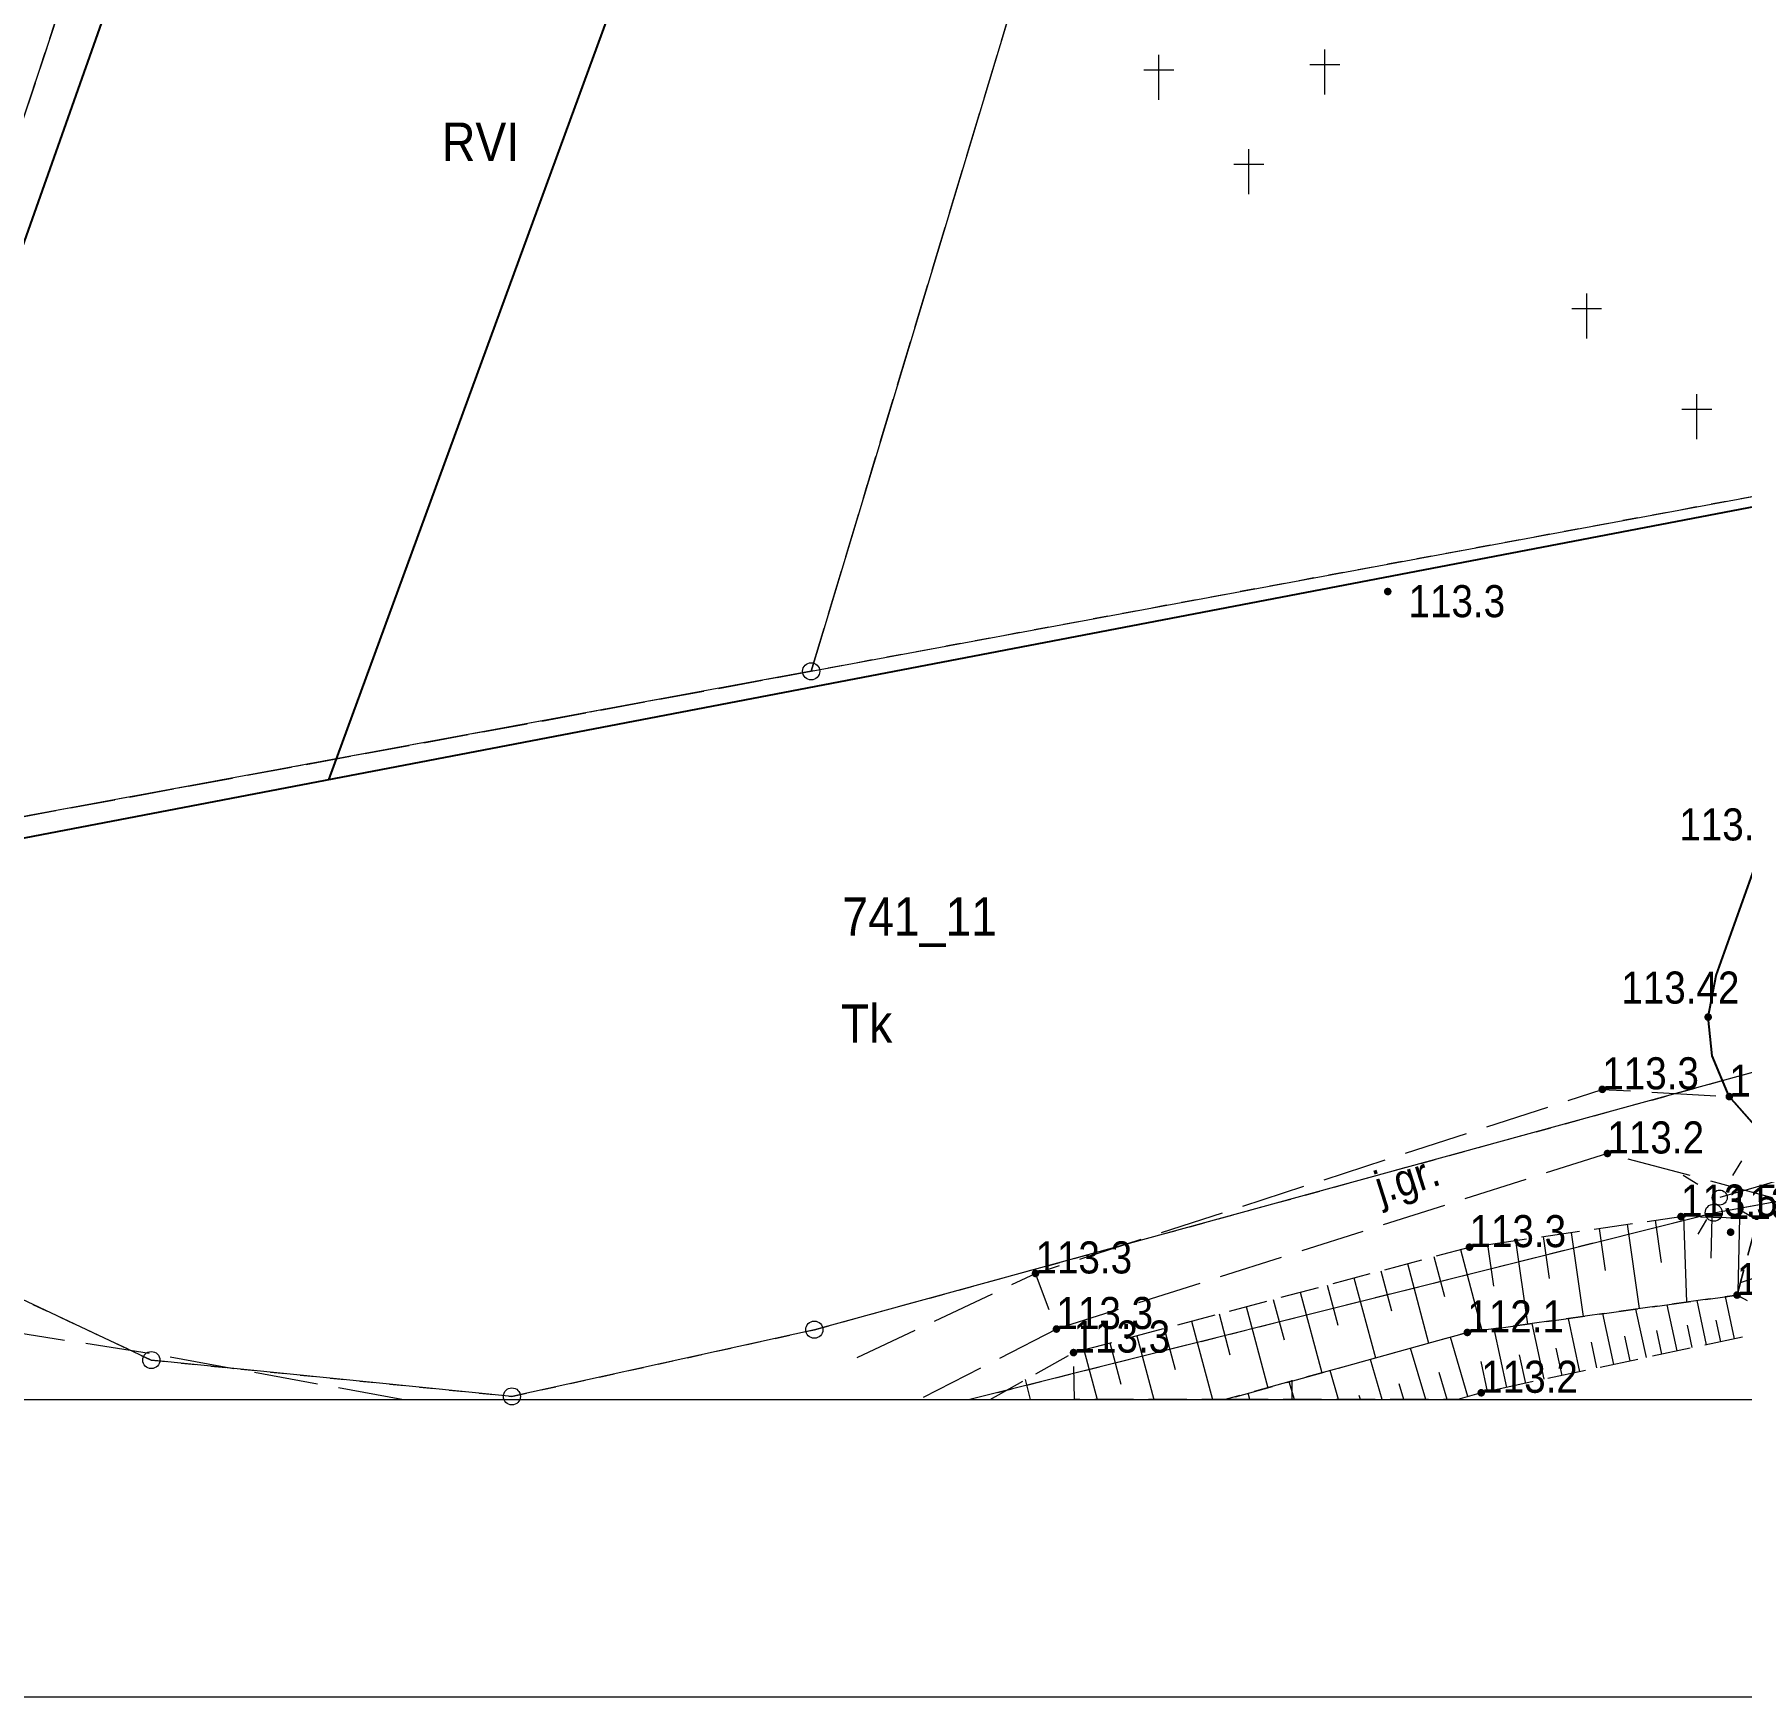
# Model space of a CAD drawing. Extents: x 6512885 to 6513481, y 5959590 to 5960000.
# Drawn here: x 6513241.2 to 6513321, y 5959590.2 to 5959667.9 of the extents above; entities that cross this region are included whole.
import ezdxf

# ---------------------------------------------------------------- set-up
doc = ezdxf.new("R2010")
doc.units = 0
doc.header["$MEASUREMENT"] = 0
for name, pattern in [('217-1000', [2.8, 2.1, -0.7]), ('218-1000', [1.4, 0.7, -0.7]), ('219-1000', [0]), ('823-1000', [2.45, 1.75, -0.7]), ('mz1.8_0.7', [2.5, 1.8, -0.7]), ('mz3.0_1.0', [4, 3, -1])]:
    doc.linetypes.add(name, pattern=pattern)
doc.layers.get('0').update_dxf_attribs({"color": 2, "linetype": 'CONTINUOUS', "lineweight": 5})
for name, color, linetype in [('000 Inne (niezydentyfikowane)', 7, 'CONTINUOUS'), ('202-Punkt graniczny stabilizowany trwale', 7, 'CONTINUOUS'), ('210-Oznaczenie użytku', 7, 'CONTINUOUS'), ('211-Nr działki', 7, 'CONTINUOUS'), ('217-Granica konturu klasyfikcyjnego', 7, 'CONTINUOUS'), ('218-Granica użytku', 7, 'CONTINUOUS'), ('219-Linia granicy', 7, 'CONTINUOUS'), ('820-Skarpa nieumocniona', 7, 'CONTINUOUS'), ('823-Szczyt skarpy nieumocninej', 7, 'CONTINUOUS'), ('945-Cmentarz chrześcijański', 7, 'CONTINUOUS'), ('jezdnia (powierzchnia)', 7, 'CONTINUOUS'), ('jezdnia (powierzchnia)-Atr17', 7, 'CONTINUOUS'), ('krawężnik (linia)', 7, 'CONTINUOUS'), ('latarnia na słupie lub maszcie (punkt)', 7, 'CONTINUOUS'), ('ogrodzenie trwałe (linia)', 7, 'CONTINUOUS'), ('przewód elektroenergetyczny niskiego napięcia (linia) - symbol', 7, 'CONTINUOUS'), ('punkt wysokościowy naturalny', 7, 'CONTINUOUS'), ('punkt wysokościowy naturalny-Atr2', 7, 'CONTINUOUS'), ('punkt wysokościowy sztuczny', 7, 'CONTINUOUS'), ('punkt wysokościowy sztuczny-Atr2', 7, 'CONTINUOUS'), ('Ramki i opis wydruku', 7, 'CONTINUOUS'), ('skarpa nieumocniona (powierzchnia)', 7, 'CONTINUOUS'), ('słup (punkt)', 7, 'CONTINUOUS'), ('Wstawianie ramki sekcyjnej z opisem', 7, 'CONTINUOUS')]:
    doc.layers.add(name, color=color, linetype=linetype)
doc.styles.get("Standard").update_dxf_attribs({"font": 'txt', "width": 0.75})
doc.linetypes.add('902-1000', pattern='A,5,0,[1,ksztalty.shx,S=1,R=0,X=0,Y=0],5', length=10)

# ---------------------------------------------------------------- blocks, each defined once
blk = doc.blocks.new('PW01')
at = {"linetype": 'Continuous', "lineweight": 13}
h = blk.add_hatch(color=0, dxfattribs=at)
edge = h.paths.add_edge_path()
edge.add_arc((0, 0), 0.18, 0, 360)
blk = doc.blocks.new('945')
at = {"color": 0, "linetype": 'Continuous', "lineweight": 0}
for p, q in [((0, 1.4), (0, 2.1)), ((-0.7, 1.4), (0.7, 1.4)), ((0, 0), (0, 1.4))]:
    blk.add_line(p, q, dxfattribs=at)
blk = doc.blocks.new('PW02')
at = {"linetype": 'Continuous', "lineweight": 13}
h = blk.add_hatch(color=0, dxfattribs=at)
edge = h.paths.add_edge_path()
edge.add_arc((0, 0), 0.18, 0, 360)
blk = doc.blocks.new('SM011')
at = {"color": 0, "linetype": 'Continuous', "lineweight": 13}
for p, q in [((-0.848, 0.848), (-1.414, 1.414)), ((0.849, 0.848), (1.414, 1.414)), ((-0.848, -0.849), (-1.414, -1.414)), ((0.849, -0.849), (1.414, -1.414))]:
    blk.add_line(p, q, dxfattribs=at)
blk = doc.blocks.new('SM04')
at = {"color": 0, "linetype": 'Continuous', "lineweight": 13}
blk.add_circle((0, 0), 0.35, dxfattribs=at)
blk = doc.blocks.new('PE04')
at = {"color": 0, "linetype": 'Continuous', "lineweight": 13}
for p, q in [((0.9, 0), (0, 0)), ((0.9, 0), (2.3, 0)), ((2.3, 0), (3.7, 0)), ((3.7, 0), (5.1, 0)), ((5.1, 0), (6.5, 0)), ((6.5, 0), (5.288, 0.7)), ((6.5, 0), (5.288, -0.7)), ((6.5, 0), (7, 0))]:
    blk.add_line(p, q, dxfattribs=at)
blk = doc.blocks.new('202')
at = {"color": 0, "linetype": 'Continuous', "lineweight": 0}
blk.add_circle((0, 0), 0.4, dxfattribs=at)

msp = doc.modelspace()

# ---------------------------------------------------------------- linework, layer by layer
at = {"layer": '000 Inne (niezydentyfikowane)', "color": 7, "linetype": 'Continuous', "lineweight": 13}
for p, q in [((6513316.97, 5959612.48), (6513317.26, 5959610.5)), ((6513318.29, 5959612.65), (6513318.43, 5959608.65)), ((6513319.62, 5959612.62), (6513319.58, 5959610.71)), ((6513320.91, 5959612.6), (6513320.84, 5959609.13)), ((6513311.74, 5959611.72), (6513312.02, 5959609.76)), ((6513313.04, 5959611.91), (6513313.61, 5959607.98)), ((6513314.35, 5959612.1), (6513314.64, 5959610.13)), ((6513315.66, 5959612.29), (6513316.23, 5959608.35)), ((6513306.63, 5959610.78), (6513307.12, 5959608.92)), ((6513307.87, 5959611.11), (6513308.87, 5959607.32)), ((6513309.14, 5959611.34), (6513309.42, 5959609.39)), ((6513310.44, 5959611.53), (6513311, 5959607.62)), ((6513304.14, 5959610.12), (6513304.64, 5959608.25)), ((6513305.39, 5959610.45), (6513306.38, 5959606.73)), ((6513322.61, 5959610.12), (6513320.95, 5959609.55)), ((6513301.64, 5959609.45), (6513302.14, 5959607.57)), ((6513302.89, 5959609.78), (6513303.89, 5959606.04)), ((6513297.85, 5959608.44), (6513298.86, 5959604.64)), ((6513299.12, 5959608.78), (6513299.62, 5959606.88)), ((6513300.38, 5959609.11), (6513301.38, 5959605.34)), ((6513318, 5959606.37), (6513317.54, 5959608.53)), ((6513319.38, 5959606.66), (6513318.94, 5959608.72)), ((6513320.68, 5959606.94), (6513320.26, 5959608.91)), ((6513295.3, 5959607.76), (6513296.28, 5959604.09)), ((6513296.58, 5959608.1), (6513297.08, 5959606.19)), ((6513311.78, 5959605.04), (6513311.22, 5959607.65)), ((6513313.45, 5959605.39), (6513312.92, 5959607.89)), ((6513315.04, 5959605.73), (6513314.53, 5959608.11)), ((6513316.56, 5959606.06), (6513316.07, 5959608.32)), ((6513320.05, 5959606.8), (6513319.83, 5959607.81)), ((6513292.74, 5959607.08), (6513293.54, 5959604.09)), ((6513294.02, 5959607.42), (6513294.53, 5959605.5)), ((6513308.21, 5959604.23), (6513307.4, 5959607.01)), ((6513310.03, 5959604.66), (6513309.45, 5959607.4)), ((6513314.25, 5959605.57), (6513313.99, 5959606.78)), ((6513315.81, 5959605.9), (6513315.56, 5959607.06)), ((6513317.29, 5959606.21), (6513317.05, 5959607.32)), ((6513318.7, 5959606.52), (6513318.48, 5959607.57)), ((6513290.26, 5959606.42), (6513290.885, 5959604.09)), ((6513291.47, 5959606.74), (6513291.99, 5959604.81)), ((6513306.243, 5959604.09), (6513305.54, 5959606.5)), ((6513310.92, 5959604.85), (6513310.63, 5959606.19)), ((6513312.62, 5959605.22), (6513312.35, 5959606.49)), ((6513302.166, 5959604.09), (6513301.77, 5959605.45)), ((6513304.207, 5959604.09), (6513303.66, 5959605.97)), ((6513307.243, 5959604.09), (6513306.88, 5959605.36)), ((6513309.13, 5959604.47), (6513308.83, 5959605.87)), ((6513298.027, 5959604.09), (6513297.94, 5959604.39)), ((6513300.103, 5959604.09), (6513299.86, 5959604.92)), ((6513305.225, 5959604.09), (6513305.01, 5959604.83)), ((6513303.188, 5959604.09), (6513303.13, 5959604.29))]:
    msp.add_line(p, q, dxfattribs=at)
at = {"layer": '217-Granica konturu klasyfikcyjnego', "color": 3, "linetype": '217-1000', "lineweight": 13, "flags": 128}
for points in [[(6513251.82, 5959697.54), (6513229.12, 5959629.22)], [(6513277.51, 5959638.15), (6513290.7, 5959681.88)], [(6513229.12, 5959629.22), (6513277.51, 5959638.15)]]:
    msp.add_lwpolyline(points, dxfattribs=at)
at = {"layer": '218-Granica użytku', "color": 3, "linetype": '218-1000', "lineweight": 13, "flags": 128}
for points in [[(6513229.12, 5959629.22), (6513251.82, 5959697.54)], [(6513277.51, 5959638.15), (6513290.7, 5959681.88)], [(6513329.92, 5959647.88), (6513277.51, 5959638.15)], [(6513277.51, 5959638.15), (6513229.12, 5959629.22)], [(6513277.66, 5959607.36), (6513321.8, 5959619.47)], [(6513224.66, 5959616.3), (6513246.66, 5959605.94)], [(6513319.71, 5959612.83), (6513337.26, 5959616.03)], [(6513284.875, 5959604.09), (6513319.71, 5959612.83)], [(6513263.52, 5959604.24), (6513277.66, 5959607.36)], [(6513246.66, 5959605.94), (6513263.52, 5959604.24)]]:
    msp.add_lwpolyline(points, dxfattribs=at)
at = {"layer": '219-Linia granicy', "color": 7, "linetype": '219-1000', "lineweight": 13, "flags": 128}
for points in [[(6513312.11, 5959752.85), (6513277.51, 5959638.15)], [(6513229.12, 5959629.22), (6513253.69, 5959703.17)], [(6513277.51, 5959638.15), (6513329.92, 5959647.88)], [(6513277.51, 5959638.15), (6513229.12, 5959629.22)], [(6513321.8, 5959619.47), (6513277.66, 5959607.36)], [(6513246.66, 5959605.94), (6513224.66, 5959616.3)], [(6513319.71, 5959612.83), (6513337.26, 5959616.03)], [(6513284.875, 5959604.09), (6513319.71, 5959612.83)], [(6513277.66, 5959607.36), (6513263.52, 5959604.24)], [(6513263.52, 5959604.24), (6513246.66, 5959605.94)]]:
    msp.add_lwpolyline(points, dxfattribs=at)
at = {"layer": '820-Skarpa nieumocniona', "color": 7, "linetype": 'Continuous', "lineweight": 13}
msp.add_line((6513287.766, 5959604.09), (6513287.53, 5959605.03), dxfattribs=at)
at = {"layer": '823-Szczyt skarpy nieumocninej', "color": 7, "linetype": '823-1000', "lineweight": 13, "flags": 128}
msp.add_lwpolyline([(6513285.882, 5959604.09), (6513289.78, 5959606.29)], dxfattribs=at)
at = {"layer": 'jezdnia (powierzchnia)', "color": 7, "linetype": 'mz3.0_1.0', "lineweight": 18, "flags": 128}
for points in [[(6513125.75, 5959644.57), (6513136.25, 5959640.91), (6513149.57, 5959636.37), (6513175.3, 5959627.51), (6513203.79, 5959617.69), (6513216.05, 5959612.93), (6513225.17, 5959609.9), (6513239.98, 5959607.29), (6513247.12, 5959606.17), (6513258.507, 5959604.09)], [(6513331.959, 5959604.09), (6513331.65, 5959605.85), (6513330.75, 5959607.38), (6513326.33, 5959612.5), (6513322.43, 5959616.01), (6513320.44, 5959618.26), (6513319.64, 5959620.17), (6513319.45, 5959621.98), (6513319.83, 5959623.92), (6513322.01, 5959630.03), (6513324.27, 5959628.49), (6513322.24, 5959622.88), (6513322.07, 5959621.91), (6513322.2, 5959620.92), (6513322.78, 5959619.51), (6513324.1, 5959617.98), (6513327.14, 5959615.35), (6513329.2, 5959613.22), (6513333.77, 5959607.84), (6513335.02, 5959606.61), (6513337.04, 5959605.25), (6513333.016, 5959604.09)], [(6513279.66, 5959606.06), (6513288, 5959609.99)], [(6513288.98, 5959607.39), (6513282.55, 5959604.09)]]:
    msp.add_lwpolyline(points, dxfattribs=at)
msp.add_lwpolyline([(6513326.33, 5959612.5), (6513314.74, 5959615.6), (6513288.98, 5959607.39), (6513288, 5959609.99), (6513314.5, 5959618.6), (6513320.44, 5959618.26), (6513322.43, 5959616.01)], close=True, dxfattribs=at)
at = {"layer": 'krawężnik (linia)', "color": 7, "linetype": 'Continuous', "lineweight": 25, "flags": 128}
msp.add_lwpolyline([(6513331.959, 5959604.09), (6513331.65, 5959605.85), (6513330.75, 5959607.38), (6513326.33, 5959612.5), (6513322.43, 5959616.01), (6513320.44, 5959618.26), (6513319.64, 5959620.17), (6513319.45, 5959621.98), (6513319.83, 5959623.92), (6513322.01, 5959630.03)], dxfattribs=at)
at = {"layer": 'ogrodzenie trwałe (linia)', "color": 7, "linetype": '902-1000', "lineweight": 25, "flags": 128}
for points in [[(6513329.8, 5959647.41), (6513230.04, 5959628.31), (6513237, 5959647.74), (6513253.99, 5959695.83), (6513263.92, 5959692.2)], [(6513274.9, 5959687.61), (6513254.95, 5959633.08)]]:
    msp.add_lwpolyline(points, dxfattribs=at)
at = {"layer": 'Ramki i opis wydruku', "color": 7, "linetype": 'Continuous', "lineweight": 13, "flags": 128}
for points in [[(6512889.3, 5959590.19), (6513473.02, 5959590.19), (6513473.02, 5959999.99), (6512889.3, 5959999.99)], [(6512889.3, 5959604.09), (6513473.02, 5959604.09), (6513473.02, 5959968.09), (6512889.3, 5959968.09)]]:
    msp.add_lwpolyline(points, close=True, dxfattribs=at)
at = {"layer": 'skarpa nieumocniona (powierzchnia)', "color": 7, "linetype": 'mz1.8_0.7', "lineweight": 18, "flags": 128}
for points in [[(6513321.77, 5959612.58), (6513320.8, 5959608.98), (6513308.19, 5959607.23), (6513296.87, 5959604.09), (6513289.83, 5959604.09), (6513289.78, 5959606.29), (6513308.29, 5959611.22), (6513318.18, 5959612.65)], [(6513323.5, 5959607.54), (6513320.8, 5959608.98), (6513321.77, 5959612.58)], [(6513323.5, 5959607.54), (6513308.84, 5959604.41), (6513307.74, 5959604.09), (6513296.87, 5959604.09), (6513308.19, 5959607.23), (6513320.8, 5959608.98)]]:
    msp.add_lwpolyline(points, close=True, dxfattribs=at)
at = {"layer": 'Wstawianie ramki sekcyjnej z opisem', "color": 7, "linetype": 'Continuous', "lineweight": 13, "flags": 128}
msp.add_lwpolyline([(6513300, 5959604.09), (6513300, 5959605)], dxfattribs=at)

# ---------------------------------------------------------------- block references
at = {"layer": '202-Punkt graniczny stabilizowany trwale', "color": 7, "linetype": 'Continuous', "lineweight": 13}
for p in [(6513277.51, 5959638.15), (6513319.71, 5959612.83), (6513277.66, 5959607.36), (6513246.66, 5959605.94), (6513263.52, 5959604.24)]:
    msp.add_blockref('202', p, dxfattribs=at)
at = {"layer": '945-Cmentarz chrześcijański', "color": 7, "linetype": 'Continuous', "lineweight": 13}
for p in [(6513293.77, 5959664.88), (6513301.53, 5959665.13), (6513297.98, 5959660.47), (6513313.77, 5959653.72), (6513318.92, 5959649.01)]:
    msp.add_blockref('945', p, dxfattribs=at)
at = {"layer": 'latarnia na słupie lub maszcie (punkt)', "color": 7, "linetype": 'Continuous', "lineweight": 18, "rotation": 14.107}
msp.add_blockref('SM011', (6513319.99, 5959613.54), dxfattribs=at)
at = {"layer": 'przewód elektroenergetyczny niskiego napięcia (linia) - symbol', "color": 1, "linetype": 'Continuous', "lineweight": 18, "rotation": 16.341}
msp.add_blockref('PE04', (6513319.99, 5959613.54), dxfattribs=at)
at = {"layer": 'punkt wysokościowy naturalny', "color": 7, "linetype": 'Continuous', "lineweight": 13}
for p in [(6513304.47, 5959641.88), (6513314.5, 5959618.6), (6513314.74, 5959615.6), (6513318.18, 5959612.65), (6513320.5, 5959611.92), (6513308.29, 5959611.22), (6513288, 5959609.99), (6513320.8, 5959608.98), (6513288.98, 5959607.39), (6513308.19, 5959607.23), (6513289.78, 5959606.29), (6513308.84, 5959604.41)]:
    msp.add_blockref('PW01', p, dxfattribs=at)
at = {"layer": 'punkt wysokościowy sztuczny', "color": 7, "linetype": 'Continuous', "lineweight": 13}
for p in [(6513319.45, 5959621.98), (6513320.44, 5959618.26)]:
    msp.add_blockref('PW02', p, dxfattribs=at)
at = {"layer": 'słup (punkt)', "color": 7, "linetype": 'Continuous', "lineweight": 18}
msp.add_blockref('SM04', (6513319.99, 5959613.54), dxfattribs=at)

# ---------------------------------------------------------------- texts
at = {"layer": '210-Oznaczenie użytku', "color": 3, "linetype": 'Continuous', "lineweight": 18, "width": 0.9}
for s, p in [('RVI', (6513260.25, 5959662.01)), ('Tk', (6513278.9, 5959620.78))]:
    msp.add_text(s, height=1.8, dxfattribs=at).set_placement(p)
at = {"layer": '211-Nr działki', "color": 7, "linetype": 'Continuous', "lineweight": 18, "width": 0.9}
msp.add_text('741_11', height=1.8, dxfattribs=at).set_placement((6513278.97, 5959625.78))
at = {"layer": 'jezdnia (powierzchnia)-Atr17', "color": 7, "width": 0.9}
msp.add_text('j.gr.', height=1.5, rotation=17.677, dxfattribs=at).set_placement((6513304.16, 5959613.25))
at = {"layer": 'punkt wysokościowy naturalny-Atr2', "color": 7, "width": 0.9}
for s, p in [('113.3', (6513305.44, 5959640.68)), ('113.3', (6513314.5, 5959618.6)), ('113.2', (6513314.74, 5959615.6)), ('113.5', (6513318.18, 5959612.65)), ('113.0', (6513320.37, 5959612.54)), ('113.3', (6513308.29, 5959611.22)), ('113.3', (6513288, 5959609.99)), ('112.3', (6513320.8, 5959608.98)), ('113.3', (6513288.98, 5959607.39)), ('112.1', (6513308.19, 5959607.23)), ('113.3', (6513289.78, 5959606.29)), ('113.2', (6513308.84, 5959604.41))]:
    msp.add_text(s, height=1.5, dxfattribs=at).set_placement(p)
at = {"layer": 'punkt wysokościowy sztuczny-Atr2', "color": 7, "width": 0.9}
for s, p in [('113.61', (6513318.1, 5959630.24)), ('113.42', (6513315.39, 5959622.61)), ('113.41', (6513320.44, 5959618.26))]:
    msp.add_text(s, height=1.5, dxfattribs=at).set_placement(p)

doc.saveas('drawing.dxf')
